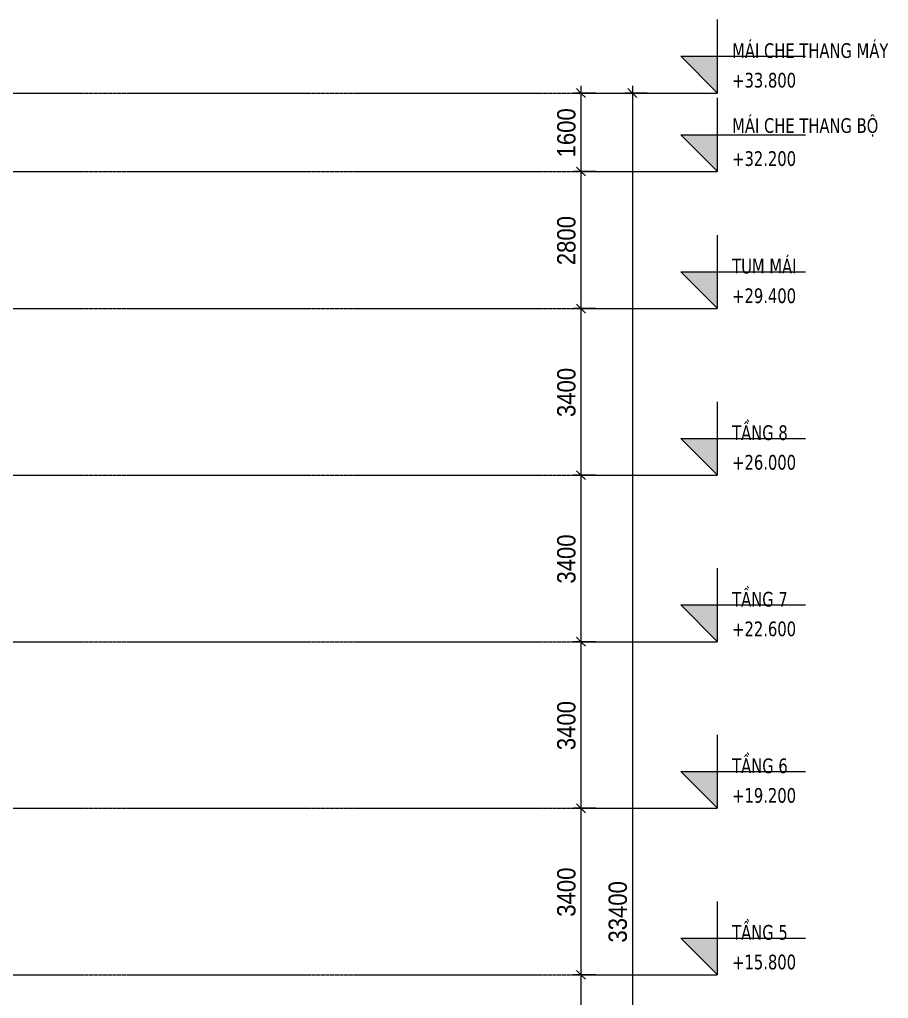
# Model space of a CAD drawing. Header units: millimetres. Extents: x 3451 to 201731, y -8641 to 35300.
# Drawn here: x 79192 to 96935, y 15319 to 35300 of the extents above; entities that cross this region are included whole.
import ezdxf

# ---------------------------------------------------------------- set-up
doc = ezdxf.new("R2010")
doc.units = ezdxf.units.MM
doc.linetypes.add('Centre', pattern=[31.75, 6.35, -4.7625, 15.875, -4.7625])
for name, color, linetype, lineweight in [('A-ANNO-DIMS', 211, 'Continuous', 9), ('A-ANNO-DIMS-150', 211, 'Continuous', 9), ('A-FLOR-LEVL', 51, 'Continuous', 9), ('A-FLOR-LEVL-1', 51, 'Continuous', 25), ('A-FLOR-LEVL-2', 51, 'Centre', 9)]:
    doc.layers.add(name, color=color, linetype=linetype, lineweight=lineweight)
doc.styles.add('Tahoma_B', font='tahomabd.ttf', dxfattribs={"width": 0.85, "height": 300})
doc.styles.add('UTM Avo', font='', dxfattribs={"width": 0.9, "height": 375})
doc.styles.get('UTM Avo').set_extended_font_data('UTM Avo')
doc.dimstyles.new('1_Dim_chi_tiet_2_5', dxfattribs={"dimscale": 304.8, "dimtxt": 374.737856, "dimasz": 0.590551, "dimexe": 0.492126, "dimexo": 0.0625, "dimgap": 0.049213, "dimtad": 1, "dimdec": 0, "dimrnd": 5, "dimzin": 0, "dimdsep": 46, "dimtxsty": 'UTM Avo', "dimblk1": 'OBLIQUE', "dimblk2": 'OBLIQUE', "dimsah": 1, "dimcen": 0.09, "dimdle": 0.492126, "dimazin": 0, "dimtfac": 1, "dimtdec": 4, "dimtix": 1, "dimtmove": 0, "dimatfit": 3, "dimfxl": 0.984252, "dimfxlon": 1, "dimtvp": 1, "dimtolj": 1, "dimtzin": 0, "dimarcsym": 2})

# ---------------------------------------------------------------- blocks, each defined once
blk = doc.blocks.new('Level - CAO ĐỘ LEVEL-350587-TKCS_MẶT CẮT C')
at = {"layer": 'A-FLOR-LEVL'}
blk.add_hatch(color=256, dxfattribs=at).paths.add_polyline_path([(93443, 2950), (93443, 2200), (92693, 2950)])
at = {"layer": 'A-FLOR-LEVL-1'}
for p, q in [((93443, 2200), (93443, 3700)), ((92693, 2950), (93443, 2200)), ((92693, 2950), (95243, 2950))]:
    blk.add_line(p, q, dxfattribs=at)
blk = doc.blocks.new('DIMBLOCK18-TKCS_MẶT CẮT C')
at = {"layer": 'A-ANNO-DIMS-150'}
for p, q in [((90956, 33800), (90506, 33800)), ((90656, 33950), (90656, 32200)), ((90656, 33800), (90956, 33800)), ((90956, 32200), (90506, 32200)), ((90656, 32200), (90956, 32200))]:
    blk.add_line(p, q, dxfattribs=at)
at = {"layer": 'A-ANNO-DIMS-150', "lineweight": 25}
for p, q in [((90656, 33800), (90566, 33890)), ((90656, 33800), (90746, 33710)), ((90656, 32200), (90566, 32290)), ((90656, 32200), (90746, 32110))]:
    blk.add_line(p, q, dxfattribs=at)
at = {"layer": 'A-ANNO-DIMS-150', "color": 0, "insert": (90169, 32486), "char_height": 375, "width": 1232.47, "attachment_point": 1, "rotation": 90, "line_spacing_factor": 1.110334, "style": 'UTM Avo'}
blk.add_mtext('1600', dxfattribs=at)
blk = doc.blocks.new('_Oblique')
at = {"color": 0, "linetype": 'ByBlock', "lineweight": -2}
blk.add_line((-0.5, -0.5), (0.5, 0.5), dxfattribs=at)
blk = doc.blocks.new('DIMBLOCK19-TKCS_MẶT CẮT C')
at = {"layer": 'A-ANNO-DIMS-150'}
for p, q in [((90956, 32200), (90506, 32200)), ((90656, 32200), (90656, 29400)), ((90656, 32200), (90956, 32200)), ((90956, 29400), (90506, 29400)), ((90656, 29400), (90956, 29400))]:
    blk.add_line(p, q, dxfattribs=at)
at = {"layer": 'A-ANNO-DIMS-150', "lineweight": 25}
for p, q in [((90656, 32200), (90566, 32290)), ((90656, 32200), (90746, 32110)), ((90656, 29400), (90566, 29490)), ((90656, 29400), (90746, 29310))]:
    blk.add_line(p, q, dxfattribs=at)
at = {"layer": 'A-ANNO-DIMS-150', "color": 0, "insert": (90169, 30286), "char_height": 375, "width": 1232.47, "attachment_point": 1, "rotation": 90, "line_spacing_factor": 1.110334, "style": 'UTM Avo'}
blk.add_mtext('2800', dxfattribs=at)
blk = doc.blocks.new('DIMBLOCK20-TKCS_MẶT CẮT C')
at = {"layer": 'A-ANNO-DIMS-150'}
for p, q in [((90956, 29400), (90506, 29400)), ((90656, 29400), (90656, 26000)), ((90656, 29400), (90956, 29400)), ((90956, 26000), (90506, 26000)), ((90656, 26000), (90956, 26000))]:
    blk.add_line(p, q, dxfattribs=at)
at = {"layer": 'A-ANNO-DIMS-150', "lineweight": 25}
for p, q in [((90656, 29400), (90566, 29490)), ((90656, 29400), (90746, 29310)), ((90656, 26000), (90566, 26090)), ((90656, 26000), (90746, 25910))]:
    blk.add_line(p, q, dxfattribs=at)
at = {"layer": 'A-ANNO-DIMS-150', "color": 0, "insert": (90169, 27186), "char_height": 375, "width": 1232.47, "attachment_point": 1, "rotation": 90, "line_spacing_factor": 1.110334, "style": 'UTM Avo'}
blk.add_mtext('3400', dxfattribs=at)
blk = doc.blocks.new('DIMBLOCK21-TKCS_MẶT CẮT C')
at = {"layer": 'A-ANNO-DIMS-150'}
for p, q in [((90956, 26000), (90506, 26000)), ((90656, 26000), (90656, 22600)), ((90656, 26000), (90956, 26000)), ((90956, 22600), (90506, 22600)), ((90656, 22600), (90956, 22600))]:
    blk.add_line(p, q, dxfattribs=at)
at = {"layer": 'A-ANNO-DIMS-150', "lineweight": 25}
for p, q in [((90656, 26000), (90566, 26090)), ((90656, 26000), (90746, 25910)), ((90656, 22600), (90566, 22690)), ((90656, 22600), (90746, 22510))]:
    blk.add_line(p, q, dxfattribs=at)
at = {"layer": 'A-ANNO-DIMS-150', "color": 0, "insert": (90169, 23786), "char_height": 375, "width": 1232.47, "attachment_point": 1, "rotation": 90, "line_spacing_factor": 1.110334, "style": 'UTM Avo'}
blk.add_mtext('3400', dxfattribs=at)
blk = doc.blocks.new('DIMBLOCK22-TKCS_MẶT CẮT C')
at = {"layer": 'A-ANNO-DIMS-150'}
for p, q in [((90956, 22600), (90506, 22600)), ((90656, 22600), (90656, 19200)), ((90656, 22600), (90956, 22600)), ((90956, 19200), (90506, 19200)), ((90656, 19200), (90956, 19200))]:
    blk.add_line(p, q, dxfattribs=at)
at = {"layer": 'A-ANNO-DIMS-150', "lineweight": 25}
for p, q in [((90656, 22600), (90566, 22690)), ((90656, 22600), (90746, 22510)), ((90656, 19200), (90566, 19290)), ((90656, 19200), (90746, 19110))]:
    blk.add_line(p, q, dxfattribs=at)
at = {"layer": 'A-ANNO-DIMS-150', "color": 0, "insert": (90169, 20386), "char_height": 375, "width": 1232.47, "attachment_point": 1, "rotation": 90, "line_spacing_factor": 1.110334, "style": 'UTM Avo'}
blk.add_mtext('3400', dxfattribs=at)
blk = doc.blocks.new('DIMBLOCK23-TKCS_MẶT CẮT C')
at = {"layer": 'A-ANNO-DIMS-150'}
for p, q in [((90956, 19200), (90506, 19200)), ((90656, 19200), (90656, 15800)), ((90656, 19200), (90956, 19200)), ((90956, 15800), (90506, 15800)), ((90656, 15800), (90956, 15800))]:
    blk.add_line(p, q, dxfattribs=at)
at = {"layer": 'A-ANNO-DIMS-150', "lineweight": 25}
for p, q in [((90656, 19200), (90566, 19290)), ((90656, 19200), (90746, 19110)), ((90656, 15800), (90566, 15890)), ((90656, 15800), (90746, 15710))]:
    blk.add_line(p, q, dxfattribs=at)
at = {"layer": 'A-ANNO-DIMS-150', "color": 0, "insert": (90169, 16986), "char_height": 375, "width": 1232.47, "attachment_point": 1, "rotation": 90, "line_spacing_factor": 1.110334, "style": 'UTM Avo'}
blk.add_mtext('3400', dxfattribs=at)
blk = doc.blocks.new('DIMBLOCK24-TKCS_MẶT CẮT C')
at = {"layer": 'A-ANNO-DIMS-150'}
for p, q in [((90956, 15800), (90506, 15800)), ((90656, 15800), (90656, 12400)), ((90656, 15800), (90956, 15800)), ((90956, 12400), (90506, 12400)), ((90656, 12400), (90956, 12400))]:
    blk.add_line(p, q, dxfattribs=at)
at = {"layer": 'A-ANNO-DIMS-150', "lineweight": 25}
for p, q in [((90656, 15800), (90566, 15890)), ((90656, 15800), (90746, 15710)), ((90656, 12400), (90566, 12490)), ((90656, 12400), (90746, 12310))]:
    blk.add_line(p, q, dxfattribs=at)
at = {"layer": 'A-ANNO-DIMS-150', "color": 0, "insert": (90169, 13586), "char_height": 375, "width": 1232.47, "attachment_point": 1, "rotation": 90, "line_spacing_factor": 1.110334, "style": 'UTM Avo'}
blk.add_mtext('3400', dxfattribs=at)
blk = doc.blocks.new('DIMBLOCK30-TKCS_MẶT CẮT C')
at = {"layer": 'A-ANNO-DIMS-150'}
for p, q in [((92006, 33800), (91556, 33800)), ((91706, 33950), (91706, 250)), ((91706, 33800), (92006, 33800)), ((92006, 400), (91556, 400)), ((91706, 400), (92006, 400))]:
    blk.add_line(p, q, dxfattribs=at)
at = {"layer": 'A-ANNO-DIMS-150', "lineweight": 25}
for p, q in [((91706, 33800), (91616, 33890)), ((91706, 33800), (91796, 33710)), ((91706, 400), (91616, 490)), ((91706, 400), (91796, 310))]:
    blk.add_line(p, q, dxfattribs=at)
at = {"layer": 'A-ANNO-DIMS-150', "color": 0, "insert": (91219, 16458), "char_height": 375, "width": 1540.59, "attachment_point": 1, "rotation": 90, "line_spacing_factor": 1.110334, "style": 'UTM Avo'}
blk.add_mtext('33400', dxfattribs=at)

msp = doc.modelspace()

# ---------------------------------------------------------------- linework, layer by layer
at = {"layer": 'A-FLOR-LEVL-2'}
for p, q in [((3450.8, 33800), (93442.9, 33800)), ((3450.8, 32200), (93442.9, 32200)), ((3450.8, 29400), (93442.9, 29400)), ((3450.8, 26000), (93442.9, 26000)), ((3450.8, 22600), (93442.9, 22600)), ((3450.8, 19200), (93442.9, 19200)), ((3450.8, 15800), (93442.9, 15800))]:
    msp.add_line(p, q, dxfattribs=at)

# ---------------------------------------------------------------- block references
at = {"layer": 'A-FLOR-LEVL-1'}
for p in [(0, 31600), (0, 30000), (0, 27200), (0, 23800), (0, 20400), (0, 17000), (0, 13600)]:
    msp.add_blockref('Level - CAO ĐỘ LEVEL-350587-TKCS_MẶT CẮT C', p, dxfattribs=at)

# ---------------------------------------------------------------- texts
at = {"layer": 'A-FLOR-LEVL', "char_height": 300, "line_spacing_factor": 0.996129, "style": 'Tahoma_B'}
for s, insert, width, attachment_point in [('\\pt1530,3060,4590,6120,7650,9180,10710,12240,13770,15300,16830,18360,19890,21420,22950,24480,26010,27540,29070,30600,32130,33660,35190,36720,38250,39780,41310,42840,44370,45900,47430,48960;MÁI CHE THANG MÁY', (93743.7, 34511.5), 3921.9, 7), ('\\pt637.5,1275,1912.5,2550,3187.5,3825,4462.5,5100,5737.5,6375,7012.5,7650,8287.5,8925,9562.5,10200,10837.5,11475,12112.5,12750,13387.5,14025,14662.5,15300,15937.5,16575,17212.5,17850,18487.5,19125,19762.5,20400;+33.800', (93743.7, 34212.6), 1551.675, 1), ('\\pt1530,3060,4590,6120,7650,9180,10710,12240,13770,15300,16830,18360,19890,21420,22950,24480,26010,27540,29070,30600,32130,33660,35190,36720,38250,39780,41310,42840,44370,45900,47430,48960;MÁI CHE THANG BỘ', (93743.7, 32911.5), 3643.95, 7), ('\\pt637.5,1275,1912.5,2550,3187.5,3825,4462.5,5100,5737.5,6375,7012.5,7650,8287.5,8925,9562.5,10200,10837.5,11475,12112.5,12750,13387.5,14025,14662.5,15300,15937.5,16575,17212.5,17850,18487.5,19125,19762.5,20400;+32.200', (93743.7, 32612.6), 1551.675, 1), ('\\pt1530,3060,4590,6120,7650,9180,10710,12240,13770,15300,16830,18360,19890,21420,22950,24480,26010,27540,29070,30600,32130,33660,35190,36720,38250,39780,41310,42840,44370,45900,47430,48960;TUM MÁI', (93743.7, 30111.5), 1670.25, 7), ('\\pt637.5,1275,1912.5,2550,3187.5,3825,4462.5,5100,5737.5,6375,7012.5,7650,8287.5,8925,9562.5,10200,10837.5,11475,12112.5,12750,13387.5,14025,14662.5,15300,15937.5,16575,17212.5,17850,18487.5,19125,19762.5,20400;+29.400', (93743.7, 29812.6), 1551.675, 1), ('\\pt1530,3060,4590,6120,7650,9180,10710,12240,13770,15300,16830,18360,19890,21420,22950,24480,26010,27540,29070,30600,32130,33660,35190,36720,38250,39780,41310,42840,44370,45900,47430,48960;TẦNG 8', (93743.7, 26711.5), 1357.875, 7), ('\\pt637.5,1275,1912.5,2550,3187.5,3825,4462.5,5100,5737.5,6375,7012.5,7650,8287.5,8925,9562.5,10200,10837.5,11475,12112.5,12750,13387.5,14025,14662.5,15300,15937.5,16575,17212.5,17850,18487.5,19125,19762.5,20400;+26.000', (93743.7, 26412.6), 1551.675, 1), ('\\pt1530,3060,4590,6120,7650,9180,10710,12240,13770,15300,16830,18360,19890,21420,22950,24480,26010,27540,29070,30600,32130,33660,35190,36720,38250,39780,41310,42840,44370,45900,47430,48960;TẦNG 7', (93743.7, 23311.5), 1357.875, 7), ('\\pt637.5,1275,1912.5,2550,3187.5,3825,4462.5,5100,5737.5,6375,7012.5,7650,8287.5,8925,9562.5,10200,10837.5,11475,12112.5,12750,13387.5,14025,14662.5,15300,15937.5,16575,17212.5,17850,18487.5,19125,19762.5,20400;+22.600', (93743.7, 23012.6), 1551.675, 1), ('\\pt1530,3060,4590,6120,7650,9180,10710,12240,13770,15300,16830,18360,19890,21420,22950,24480,26010,27540,29070,30600,32130,33660,35190,36720,38250,39780,41310,42840,44370,45900,47430,48960;TẦNG 6', (93743.7, 19911.5), 1357.875, 7), ('\\pt637.5,1275,1912.5,2550,3187.5,3825,4462.5,5100,5737.5,6375,7012.5,7650,8287.5,8925,9562.5,10200,10837.5,11475,12112.5,12750,13387.5,14025,14662.5,15300,15937.5,16575,17212.5,17850,18487.5,19125,19762.5,20400;+19.200', (93743.7, 19612.6), 1551.675, 1), ('\\pt1530,3060,4590,6120,7650,9180,10710,12240,13770,15300,16830,18360,19890,21420,22950,24480,26010,27540,29070,30600,32130,33660,35190,36720,38250,39780,41310,42840,44370,45900,47430,48960;TẦNG 5', (93743.7, 16511.5), 1357.875, 7), ('\\pt637.5,1275,1912.5,2550,3187.5,3825,4462.5,5100,5737.5,6375,7012.5,7650,8287.5,8925,9562.5,10200,10837.5,11475,12112.5,12750,13387.5,14025,14662.5,15300,15937.5,16575,17212.5,17850,18487.5,19125,19762.5,20400;+15.800', (93743.7, 16212.6), 1551.675, 1)]:
    msp.add_mtext(s, dxfattribs=dict(at, insert=insert, width=width, attachment_point=attachment_point))

# ---------------------------------------------------------------- dimensions: what is measured, and where the dimension line sits
at = {"layer": 'A-ANNO-DIMS'}
for base, p1, p2, override, picture, middle in [((90655.7, 32200), (90955.7, 33800), (90955.7, 32200), {"dimpost": '<>', "dimfxl": 1600}, 'DIMBLOCK18-TKCS_MẶT CẮT C', (90446.6, 33000)), ((91705.7, 400), (92005.7, 33800), (92005.7, 400), {"dimpost": '<>', "dimfxl": 33400}, 'DIMBLOCK30-TKCS_MẶT CẮT C', (91496.6, 17100)), ((90655.7, 29400), (90955.7, 32200), (90955.7, 29400), {"dimpost": '<>', "dimfxl": 2800}, 'DIMBLOCK19-TKCS_MẶT CẮT C', (90446.6, 30800)), ((90655.7, 26000), (90955.7, 29400), (90955.7, 26000), {"dimpost": '<>', "dimfxl": 3400}, 'DIMBLOCK20-TKCS_MẶT CẮT C', (90446.6, 27700)), ((90655.7, 22600), (90955.7, 26000), (90955.7, 22600), {"dimpost": '<>', "dimfxl": 3400}, 'DIMBLOCK21-TKCS_MẶT CẮT C', (90446.6, 24300)), ((90655.7, 19200), (90955.7, 22600), (90955.7, 19200), {"dimpost": '<>', "dimfxl": 3400}, 'DIMBLOCK22-TKCS_MẶT CẮT C', (90446.6, 20900)), ((90655.7, 15800), (90955.7, 19200), (90955.7, 15800), {"dimpost": '<>', "dimfxl": 3400}, 'DIMBLOCK23-TKCS_MẶT CẮT C', (90446.6, 17500)), ((90655.7, 12400), (90955.7, 15800), (90955.7, 12400), {"dimpost": '<>', "dimfxl": 3400}, 'DIMBLOCK24-TKCS_MẶT CẮT C', (90446.6, 14100))]:
    dim = msp.add_linear_dim(base=base, p1=p1, p2=p2, angle=90, dimstyle='1_Dim_chi_tiet_2_5', override=override, dxfattribs=at)
    dim.commit()
    dim.dimension.update_dxf_attribs({"geometry": picture, "text_midpoint": middle})

doc.saveas('drawing.dxf')
